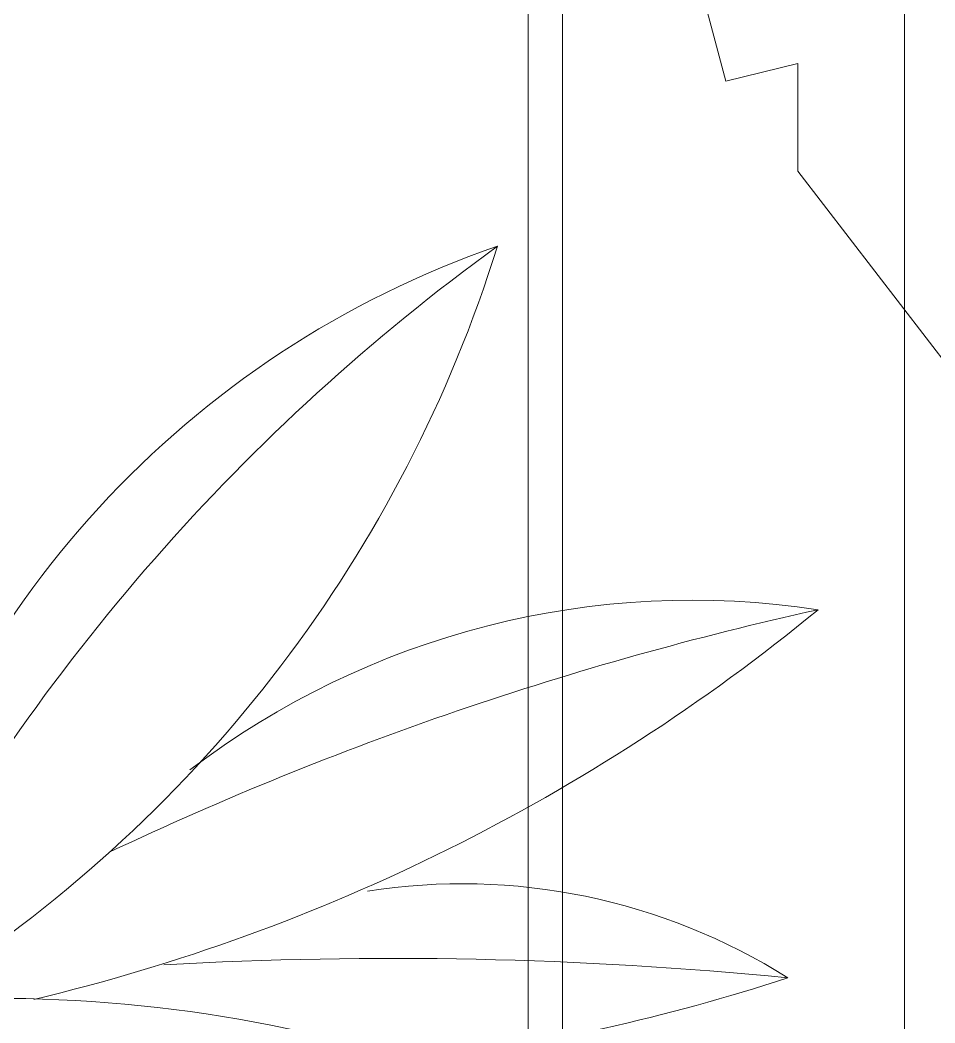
# Model space of a CAD drawing. Header units: millimetres. Extents: x 46404 to 154333, y -1327 to 55734.
# Drawn here: x 68196.7 to 68463.9, y 53700.1 to 53993.1 of the extents above; entities that cross this region are included whole.
import ezdxf

# ---------------------------------------------------------------- set-up
doc = ezdxf.new("R2010")
doc.units = ezdxf.units.MM
for name, color, linetype, lineweight in [('A-WALL', 113, 'Continuous', 18), ('G-IMPT-2', 8, 'Continuous', 18), ('L-PLNT', 71, 'Continuous', 18), ('L-PLNT-1', 253, 'Continuous', 18)]:
    doc.layers.add(name, color=color, linetype=linetype, lineweight=lineweight)

# ---------------------------------------------------------------- blocks, each defined once
blk = doc.blocks.new('CAY MAI VAN PHUC - CAY DUC SOC_dwg-V20-TKCS_RAMP NKT 2 - MẶT BẰNG')
at = {"layer": 'G-IMPT-2', "flags": 128}
blk.add_lwpolyline([(-472.63, -105.23), (-446.03, -204.89), (-419.43, -198.25), (-419.43, -238.12), (-352.92, -324.49), (-326.32, -297.92), (-339.62, -364.36), (-313.02, -377.65), (-206.61, -271.34), (-366.22, -550.4), (-259.82, -417.52), (-213.26, -444.09), (-166.71, -417.52), (-166.71, -457.38), (-100.21, -470.67), (-19.93, -481.36)], dxfattribs=at)
blk = doc.blocks.new('CAY MAI VAN PHUC - CAY BONG TRANG-V21-TKCS_RAMP NKT 2 - MẶT BẰNG')
at = {"xscale": 0.7894736842105263, "yscale": 0.7894736842105263, "zscale": 0.7894736842105263}
blk.add_blockref('CAY MAI VAN PHUC - CAY DUC SOC_dwg-V20-TKCS_RAMP NKT 2 - MẶT BẰNG', (0, 0), dxfattribs=at)
blk = doc.blocks.new('CAY DUA VAN PHAT - CAY DUA VAN PHAT_dwg-2253781-TKCS_RAMP NKT 2 - MẶT BẰNG')
at = {"layer": 'G-IMPT-2'}
for centre, radius, start, end in [((1505.19, 811.21), 822.27, 139.40241, 182.22196), ((-165.56, 1381.78), 1047, 324.19163, 358.05796), ((934.45, 1217.21), 484.17, 171.28074, 217.3319), ((2363.89, 1712.04), 1954, 192.45532, 205.30666), ((-423.23, 568.12), 1137.9, 13.43357, 39.4147), ((972.53, 1082.77), 356.56, 147.77658, 188.93687), ((3037.68, 1041.3), 2378.09, 174.41125, 183.20325), ((-370.24, 928.87), 1096.5, 6.61656, 18.28498), ((5.95, 342.33), 797.16, 32.80883, 72.67027), ((1228.07, 1817.95), 1216.67, 215.97087, 241.57597), ((779.81, 1288.74), 567.56, 199.06916, 255.84865)]:
    blk.add_arc(centre, radius, start, end, dxfattribs=at)
blk = doc.blocks.new('CAY DUA VAN PHAT - CAY DUA VAN PHAT_dwg-V28-TKCS_RAMP NKT 2 - MẶT BẰNG')
at = {"layer": 'G-IMPT-2'}
for centre, radius, start, end in [((1505.19, 811.21), 822.27, 139.40241, 182.22196), ((-165.56, 1381.78), 1047, 324.19163, 358.05796), ((934.45, 1217.21), 484.17, 171.28074, 217.3319), ((2363.89, 1712.04), 1954, 192.45532, 205.30666), ((-423.23, 568.12), 1137.9, 13.43357, 39.4147), ((972.53, 1082.77), 356.56, 147.77658, 188.93687), ((3037.68, 1041.3), 2378.09, 174.41125, 183.20325), ((-370.24, 928.87), 1096.5, 6.61656, 18.28498), ((5.95, 342.33), 797.16, 32.80883, 72.67027), ((1228.07, 1817.95), 1216.67, 215.97087, 241.57597), ((779.81, 1288.74), 567.56, 199.06916, 255.84865)]:
    blk.add_arc(centre, radius, start, end, dxfattribs=at)
blk = doc.blocks.new('CAY DUA VAN PHAT - CAY DUA VAN PHAT-V29-TKCS_RAMP NKT 2 - MẶT BẰNG')
at = {"xscale": 0.5, "yscale": 0.5, "zscale": 0.5}
for name in ['CAY DUA VAN PHAT - CAY DUA VAN PHAT_dwg-2253781-TKCS_RAMP NKT 2 - MẶT BẰNG', 'CAY DUA VAN PHAT - CAY DUA VAN PHAT_dwg-V28-TKCS_RAMP NKT 2 - MẶT BẰNG']:
    blk.add_blockref(name, (-151.82, -370.52), dxfattribs=at)

msp = doc.modelspace()

# ---------------------------------------------------------------- linework, layer by layer
at = {"layer": 'A-WALL'}
for p, q in [((68345.08, 53311.94), (68345.08, 54683.33)), ((68355.08, 54683.33), (68355.08, 53311.94)), ((68455.08, 54683.33), (68455.08, 53411.94))]:
    msp.add_line(p, q, dxfattribs=at)

# ---------------------------------------------------------------- block references
at = {"layer": 'L-PLNT', "rotation": 269.9999999999997}
msp.add_blockref('CAY DUA VAN PHAT - CAY DUA VAN PHAT-V29-TKCS_RAMP NKT 2 - MẶT BẰNG', (68155, 53896.94), dxfattribs=at)
at = {"layer": 'L-PLNT-1'}
msp.add_blockref('CAY MAI VAN PHUC - CAY BONG TRANG-V21-TKCS_RAMP NKT 2 - MẶT BẰNG', (68755, 54136.94), dxfattribs=at)

doc.saveas('drawing.dxf')
